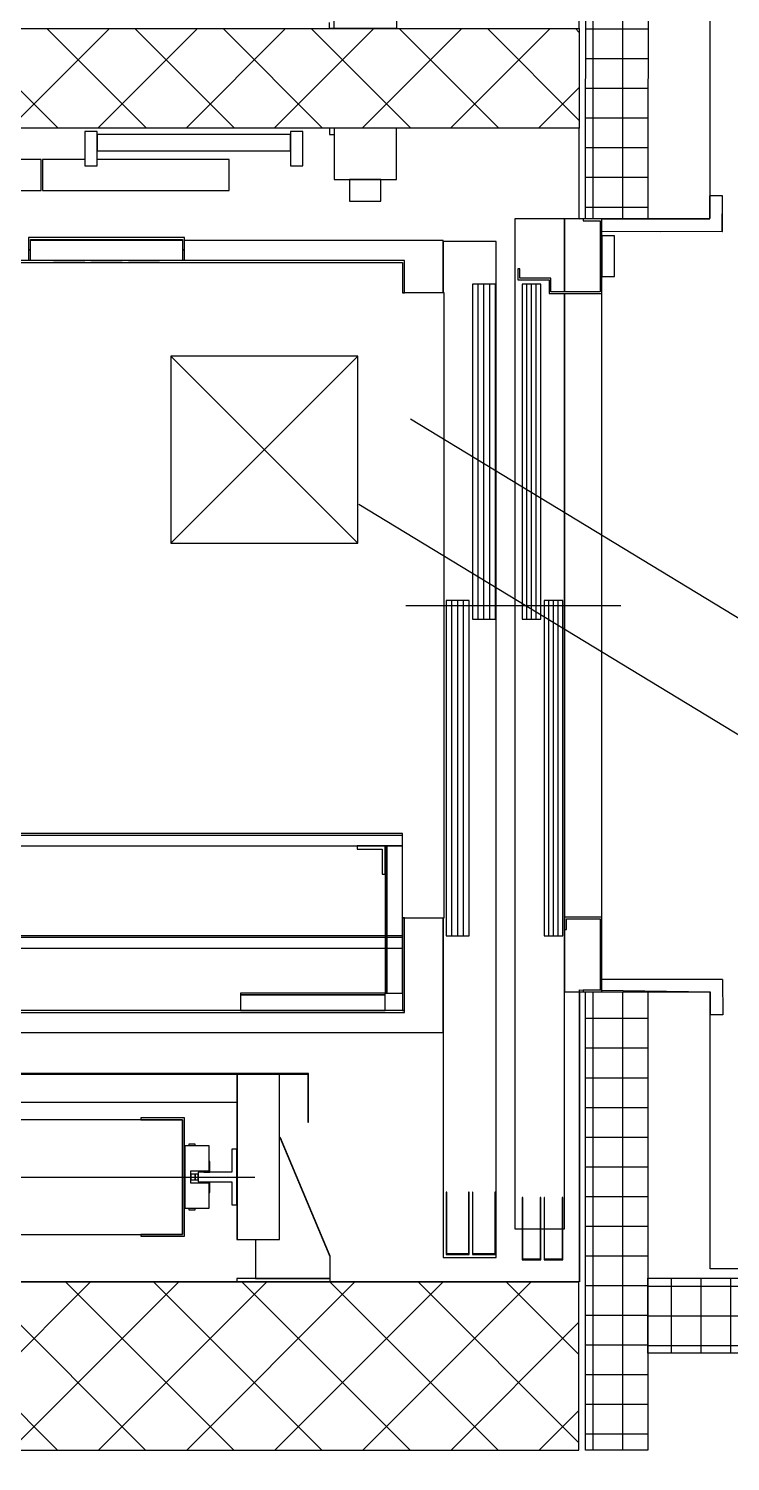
# Model space of a CAD drawing. Header units: millimetres. Extents: x -3782782348 to 131293, y -36553 to 57271.
# Drawn here: x 93241.2 to 93353.8, y 38407.2 to 38637 of the extents above; entities that cross this region are included whole.
import ezdxf

# ---------------------------------------------------------------- set-up
doc = ezdxf.new("R2010")
doc.units = ezdxf.units.MM
doc.header["$LTSCALE"] = 0.01
doc.layers.add('X_Ascensori', color=8, linetype='Continuous')
doc.layers.add('X_MURI', color=8, linetype='Continuous')
pattern_1 = [(45, (139069.621, 4436.309), (-7.0710678, 7.0710678), []), (135, (139069.621, 4436.309), (-7.0710678, -7.0710678), [])]

# ---------------------------------------------------------------- blocks, each defined once
blk = doc.blocks.new('A$C63B8221F')
at = {"layer": 'X_Ascensori'}
for p, q in [((42567.3, 21593.81, 0), (42567.3, 21602.01, 0)), ((42577.3, 21602.01, 0), (42577.3, 21593.81, 0)), ((42566.6, 21593.81, 0), (42566.6, 21594.81, 0)), ((42567.3, 21593.81, 0), (42566.6, 21593.81, 0)), ((42577.3, 21593.81, 0), (42567.3, 21593.81, 0)), ((42527.3, 21577.33, 0), (42527.3, 21571.83, 0)), ((42529.3, 21577.33, 0), (42527.3, 21577.33, 0)), ((42529.3, 21571.83, 0), (42529.3, 21577.33, 0)), ((42560.3, 21576.83, 0), (42529.3, 21576.83, 0)), ((42529.3, 21576.83, 0), (42529.3, 21574.23, 0)), ((42560.3, 21577.33, 0), (42560.3, 21571.83, 0)), ((42562.3, 21577.33, 0), (42560.3, 21577.33, 0)), ((42560.3, 21574.23, 0), (42560.3, 21576.83, 0)), ((42562.3, 21571.83, 0), (42562.3, 21577.33, 0)), ((42566.6, 21577.83, 0), (42566.6, 21576.83, 0)), ((42567.3, 21577.83, 0), (42566.6, 21577.83, 0)), ((42566.6, 21576.83, 0), (42567.3, 21576.83, 0)), ((42567.3, 21577.83, 0), (42567.3, 21569.63, 0)), ((42577.3, 21577.83, 0), (42567.3, 21577.83, 0)), ((42577.3, 21569.63, 0), (42577.3, 21577.83, 0)), ((42529.3, 21574.23, 0), (42560.3, 21574.23, 0)), ((42520.3, 21572.83, 0), (42487.3, 21572.83, 0)), ((42520.3, 21567.83, 0), (42520.3, 21572.83, 0)), ((42527.3, 21572.83, 0), (42520.5, 21572.83, 0)), ((42520.5, 21572.83, 0), (42520.5, 21567.83, 0)), ((42527.3, 21571.83, 0), (42529.3, 21571.83, 0)), ((42550.5, 21572.83, 0), (42529.3, 21572.83, 0)), ((42550.5, 21567.83, 0), (42550.5, 21572.83, 0)), ((42560.3, 21571.83, 0), (42562.3, 21571.83, 0)), ((42567.3, 21569.63, 0), (42577.3, 21569.63, 0)), ((42569.99, 21569.63, 0), (42569.8, 21569.63, 0)), ((42569.8, 21569.63, 0), (42569.8, 21566.13, 0)), ((42570.54, 21569.63, 0), (42569.99, 21569.63, 0)), ((42571.35, 21569.63, 0), (42570.54, 21569.63, 0)), ((42572.3, 21569.63, 0), (42571.35, 21569.63, 0)), ((42573.26, 21569.63, 0), (42572.3, 21569.63, 0)), ((42574.07, 21569.63, 0), (42573.26, 21569.63, 0)), ((42574.61, 21569.63, 0), (42574.07, 21569.63, 0)), ((42574.8, 21569.63, 0), (42574.61, 21569.63, 0)), ((42574.8, 21566.13, 0), (42574.8, 21569.63, 0)), ((42487.3, 21567.83, 0), (42520.3, 21567.83, 0)), ((42520.5, 21567.83, 0), (42550.5, 21567.83, 0)), ((42569.8, 21566.13, 0), (42569.99, 21566.13, 0)), ((42569.99, 21566.13, 0), (42570.54, 21566.13, 0)), ((42570.54, 21566.13, 0), (42571.35, 21566.13, 0)), ((42571.35, 21566.13, 0), (42572.3, 21566.13, 0)), ((42572.3, 21566.13, 0), (42573.26, 21566.13, 0)), ((42573.26, 21566.13, 0), (42574.07, 21566.13, 0)), ((42574.07, 21566.13, 0), (42574.61, 21566.13, 0)), ((42574.61, 21566.13, 0), (42574.8, 21566.13, 0)), ((42627.61, 21563.3, 0), (42627.61, 21566.97, 0)), ((42629.61, 21566.97, 0), (42627.61, 21566.97, 0)), ((42629.61, 21561.3, 0), (42629.61, 21566.97, 0)), ((42604.3, 21563.31, 0), (42596.3, 21563.31, 0)), ((42596.3, 21563.31, 0), (42596.3, 21401.31, 0)), ((42604.3, 21551.61, 0), (42604.3, 21563.31, 0)), ((42607.3, 21563.31, 0), (42604.3, 21563.31, 0)), ((42604.3, 21563.31, 0), (42604.3, 21551.61, 0)), ((42610.3, 21563.31, 0), (42607.3, 21563.31, 0)), ((42607.3, 21563.31, 0), (42607.3, 21563.01, 0)), ((42607.3, 21563.01, 0), (42610, 21563.01, 0)), ((42610, 21563.01, 0), (42610, 21551.61, 0)), ((42610.3, 21563.31, 0), (42617.66, 21563.3, 0)), ((42610.3, 21563.31, 0), (42627.61, 21563.3, 0)), ((42610.3, 21551.31, 0), (42610.3, 21563.31, 0)), ((42518.3, 21560.31, 0), (42518.3, 21558.31, 0)), ((42543.3, 21560.31, 0), (42518.3, 21560.31, 0)), ((42543.3, 21558.31, 0), (42543.3, 21560.31, 0)), ((42610.3, 21561.31, 0), (42619.66, 21561.3, 0)), ((42610.3, 21561.31, 0), (42629.61, 21561.3, 0)), ((42612.3, 21560.56, 0), (42610.3, 21560.56, 0)), ((42610.3, 21560.56, 0), (42610.3, 21554.06, 0)), ((42612.3, 21554.06, 0), (42612.3, 21560.56, 0)), ((42518.3, 21558.31, 0), (42518.6, 21558.31, 0)), ((42518.3, 21558.31, 0), (42518.3, 21556.61, 0)), ((42518.6, 21558.31, 0), (42518.3, 21558.31, 0)), ((42518.6, 21558.31, 0), (42518.6, 21560.01, 0)), ((42518.6, 21560.01, 0), (42543, 21560.01, 0)), ((42543, 21559.81, 0), (42518.6, 21559.81, 0)), ((42518.6, 21556.61, 0), (42518.6, 21558.31, 0)), ((42543, 21560.01, 0), (42543, 21558.31, 0)), ((42543, 21558.31, 0), (42543.3, 21558.31, 0)), ((42543, 21558.31, 0), (42543, 21556.61, 0)), ((42543.3, 21558.31, 0), (42543, 21558.31, 0)), ((42584.8, 21559.81, 0), (42543.3, 21559.81, 0)), ((42543.3, 21556.61, 0), (42543.3, 21558.31, 0)), ((42584.8, 21551.46, 0), (42584.8, 21559.81, 0)), ((42593.3, 21559.66, 0), (42584.8, 21559.66, 0)), ((42584.8, 21559.66, 0), (42584.8, 21551.46, 0)), ((42593.3, 21396.71, 0), (42593.3, 21559.66, 0)), ((42578.6, 21556.61, 0), (42486.3, 21556.61, 0)), ((42486.3, 21556.31, 0), (42578.3, 21556.31, 0)), ((42522.3, 21556.31, 0), (42522.3, 21556.29, 0)), ((42527.3, 21556.31, 0), (42522.3, 21556.31, 0)), ((42522.3, 21556.29, 0), (42527.3, 21556.29, 0)), ((42527.3, 21556.29, 0), (42527.3, 21556.31, 0)), ((42528.3, 21556.31, 0), (42528.3, 21556.29, 0)), ((42533.3, 21556.31, 0), (42528.3, 21556.31, 0)), ((42528.3, 21556.29, 0), (42533.3, 21556.29, 0)), ((42533.3, 21556.29, 0), (42533.3, 21556.31, 0)), ((42534.3, 21556.31, 0), (42534.3, 21556.29, 0)), ((42539.3, 21556.31, 0), (42534.3, 21556.31, 0)), ((42534.3, 21556.29, 0), (42539.3, 21556.29, 0)), ((42539.3, 21556.29, 0), (42539.3, 21556.31, 0)), ((42578.3, 21556.31, 0), (42578.3, 21551.46, 0)), ((42578.6, 21551.46, 0), (42578.6, 21556.61, 0)), ((42597.1, 21555.31, 0), (42596.8, 21555.31, 0)), ((42596.8, 21555.31, 0), (42596.8, 21553.51, 0)), ((42596.8, 21553.51, 0), (42601.8, 21553.51, 0)), ((42597.1, 21553.81, 0), (42597.1, 21555.31, 0)), ((42602.1, 21553.81, 0), (42597.1, 21553.81, 0)), ((42601.8, 21553.51, 0), (42601.8, 21551.31, 0)), ((42602.1, 21551.61, 0), (42602.1, 21553.81, 0)), ((42610.3, 21554.06, 0), (42612.3, 21554.06, 0)), ((42578.3, 21551.46, 0), (42578.6, 21551.46, 0)), ((42584.95, 21551.46, 0), (42578.45, 21551.46, 0)), ((42584.95, 21451.16, 0), (42584.95, 21551.46, 0)), ((42593.2, 21552.81, 0), (42589.5, 21552.81, 0)), ((42589.5, 21552.81, 0), (42589.5, 21499.07, 0)), ((42590.43, 21499.06, 0), (42590.43, 21552.81, 0)), ((42591.35, 21499.06, 0), (42591.35, 21552.81, 0)), ((42592.28, 21499.06, 0), (42592.28, 21552.81, 0)), ((42593.2, 21499.07, 0), (42593.2, 21552.81, 0)), ((42600.5, 21552.81, 0), (42597.5, 21552.81, 0)), ((42597.5, 21552.81, 0), (42597.5, 21499.07, 0)), ((42598.25, 21499.06, 0), (42598.25, 21552.81, 0)), ((42599, 21499.06, 0), (42599, 21552.81, 0)), ((42599.75, 21499.06, 0), (42599.75, 21552.81, 0)), ((42600.5, 21499.07, 0), (42600.5, 21552.81, 0)), ((42601.8, 21551.31, 0), (42610.3, 21551.31, 0)), ((42610, 21551.61, 0), (42602.1, 21551.61, 0)), ((42604.3, 21401.31, 0), (42604.3, 21551.31, 0)), ((42604.3, 21551.31, 0), (42604.3, 21451.31, 0)), ((42610.3, 21451.31, 0), (42610.3, 21551.31, 0)), ((42578.8, 21501.31, 0), (42613.3, 21501.31, 0)), ((42589, 21502.06, 0), (42585.3, 21502.06, 0)), ((42585.3, 21502.06, 0), (42585.3, 21448.32, 0)), ((42586.23, 21448.31, 0), (42586.23, 21502.06, 0)), ((42587.15, 21448.31, 0), (42587.15, 21502.06, 0)), ((42588.08, 21448.31, 0), (42588.08, 21502.06, 0)), ((42589, 21448.32, 0), (42589, 21502.06, 0)), ((42604, 21502.06, 0), (42601, 21502.06, 0)), ((42601, 21502.06, 0), (42601, 21448.32, 0)), ((42601.75, 21448.31, 0), (42601.75, 21502.06, 0)), ((42602.5, 21448.31, 0), (42602.5, 21502.06, 0)), ((42603.25, 21448.31, 0), (42603.25, 21502.06, 0)), ((42604, 21448.32, 0), (42604, 21502.06, 0)), ((42589.5, 21499.07, 0), (42593.2, 21499.07, 0)), ((42597.5, 21499.07, 0), (42600.5, 21499.07, 0)), ((42578.3, 21464.71, 0), (42348.3, 21464.71, 0)), ((42578.3, 21464.41, 0), (42348.3, 21464.41, 0)), ((42578.3, 21462.71, 0), (42578.3, 21464.71, 0)), ((42578.3, 21462.71, 0), (42578.3, 21464.41, 0)), ((42348.3, 21462.71, 0), (42578.3, 21462.71, 0)), ((42348.3, 21462.71, 0), (42578.3, 21462.71, 0)), ((42571, 21462.71, 0), (42571, 21462.21, 0)), ((42575.5, 21462.71, 0), (42571, 21462.71, 0)), ((42571, 21462.21, 0), (42575, 21462.21, 0)), ((42575, 21462.21, 0), (42575, 21458.21, 0)), ((42575.8, 21462.71, 0), (42575.5, 21462.71, 0)), ((42575.5, 21462.71, 0), (42575.5, 21439.11, 0)), ((42575.5, 21458.21, 0), (42575.5, 21462.71, 0)), ((42575.7, 21462.31, 0), (42575.5, 21462.31, 0)), ((42575.5, 21462.31, 0), (42575.5, 21448.31, 0)), ((42575.7, 21448.31, 0), (42575.7, 21462.31, 0)), ((42575.8, 21439.11, 0), (42575.8, 21462.71, 0)), ((42578.3, 21462.71, 0), (42575.8, 21462.71, 0)), ((42575.8, 21462.71, 0), (42575.8, 21439.11, 0)), ((42578.3, 21439.11, 0), (42578.3, 21462.71, 0)), ((42575, 21458.21, 0), (42575.5, 21458.21, 0)), ((42578.6, 21451.16, 0), (42578.3, 21451.16, 0)), ((42578.3, 21451.16, 0), (42578.3, 21436.31, 0)), ((42578.45, 21451.16, 0), (42584.95, 21451.16, 0)), ((42578.6, 21436.31, 0), (42578.6, 21451.16, 0)), ((42584.8, 21451.16, 0), (42584.8, 21396.71, 0)), ((42584.8, 21432.81, 0), (42584.8, 21451.16, 0)), ((42604.3, 21451.31, 0), (42604.3, 21449.31, 0)), ((42610.3, 21451.31, 0), (42604.3, 21451.31, 0)), ((42604.6, 21449.31, 0), (42604.6, 21451.01, 0)), ((42604.6, 21451.01, 0), (42610, 21451.01, 0)), ((42610, 21451.01, 0), (42610, 21439.61, 0)), ((42610.3, 21439.31, 0), (42610.3, 21451.31, 0)), ((42578.3, 21448.31, 0), (42348.3, 21448.31, 0)), ((42578.3, 21448.01, 0), (42348.3, 21448.01, 0)), ((42575.5, 21448.31, 0), (42575.7, 21448.31, 0)), ((42578.3, 21446.31, 0), (42578.3, 21448.31, 0)), ((42578.3, 21446.31, 0), (42578.3, 21448.01, 0)), ((42585.3, 21448.32, 0), (42589, 21448.32, 0)), ((42601, 21448.32, 0), (42604, 21448.32, 0)), ((42604.3, 21449.31, 0), (42604.6, 21449.31, 0)), ((42604.3, 21449.31, 0), (42604.3, 21439.31, 0)), ((42348.3, 21446.31, 0), (42578.3, 21446.31, 0)), ((42348.3, 21446.31, 0), (42578.3, 21446.31, 0)), ((42629.66, 21441.32, 0), (42610.3, 21441.32, 0)), ((42629.66, 21441.32, 0), (42629.67, 21435.65, 0)), ((42575.5, 21439.11, 0), (42552.3, 21439.11, 0)), ((42552.3, 21439.11, 0), (42552.3, 21438.81, 0)), ((42552.3, 21438.81, 0), (42575.5, 21438.81, 0)), ((42575.5, 21438.81, 0), (42552.3, 21438.81, 0)), ((42552.3, 21438.81, 0), (42552.3, 21436.31, 0)), ((42575.5, 21438.81, 0), (42575.5, 21439.11, 0)), ((42575.5, 21439.11, 0), (42575.8, 21439.11, 0)), ((42575.5, 21436.31, 0), (42575.5, 21438.81, 0)), ((42575.8, 21439.11, 0), (42578.3, 21439.11, 0)), ((42604.3, 21439.31, 0), (42607.3, 21439.31, 0)), ((42610, 21439.61, 0), (42607.3, 21439.61, 0)), ((42607.3, 21439.61, 0), (42607.3, 21439.31, 0)), ((42607.3, 21439.31, 0), (42610.3, 21439.31, 0)), ((42610.3, 21439.31, 0), (42617.66, 21439.32, 0)), ((42617.66, 21439.32, 0), (42627.66, 21439.33, 0)), ((42627.66, 21439.32, 0), (42627.67, 21435.65, 0)), ((42578.6, 21436.31, 0), (42486.3, 21436.31, 0)), ((42552.3, 21436.31, 0), (42575.5, 21436.31, 0)), ((42578.3, 21436.31, 0), (42578.6, 21436.31, 0)), ((42578.6, 21436.01, 0), (42578.6, 21436.31, 0)), ((42486.3, 21436.01, 0), (42578.6, 21436.01, 0)), ((42629.67, 21435.65, 0), (42627.67, 21435.65, 0)), ((42486.3, 21432.81, 0), (42584.8, 21432.81, 0)), ((42551.75, 21426.11, 0), (42394.85, 21426.11, 0)), ((42563.2, 21426.21, 0), (42477.75, 21426.21, 0)), ((42477.75, 21426.11, 0), (42563.1, 21426.11, 0)), ((42558.55, 21426.11, 0), (42551.75, 21426.11, 0)), ((42551.75, 21426.11, 0), (42551.75, 21399.61, 0)), ((42551.75, 21421.61, 0), (42551.75, 21426.11, 0)), ((42558.55, 21399.61, 0), (42558.55, 21426.11, 0)), ((42563.1, 21426.11, 0), (42563.1, 21418.41, 0)), ((42563.2, 21418.41, 0), (42563.2, 21426.21, 0)), ((42394.85, 21421.61, 0), (42551.75, 21421.61, 0)), ((42551.7, 21421.61, 0), (42551.7, 21414.06, 0)), ((42543, 21418.81, 0), (42498.9, 21418.81, 0)), ((42543.3, 21419.11, 0), (42536.3, 21419.11, 0)), ((42536.3, 21419.11, 0), (42536.3, 21418.81, 0)), ((42536.3, 21418.81, 0), (42543, 21418.81, 0)), ((42543, 21418.81, 0), (42543, 21400.41, 0)), ((42543, 21400.41, 0), (42543, 21418.81, 0)), ((42543.3, 21400.11, 0), (42543.3, 21419.11, 0)), ((42563.1, 21418.41, 0), (42563.2, 21418.41, 0)), ((42558.7, 21415.91, 0), (42558.55, 21416.06, 0)), ((42558.7, 21415.81, 0), (42558.55, 21415.96, 0)), ((42566.7, 21396.91, 0), (42558.7, 21415.91, 0)), ((42566.7, 21396.81, 0), (42558.7, 21415.81, 0)), ((42543.35, 21414.61, 0), (42543.35, 21404.61, 0)), ((42547.25, 21414.61, 0), (42543.35, 21414.61, 0)), ((42545, 21414.86, 0), (42544, 21414.86, 0)), ((42544, 21414.86, 0), (42544, 21414.61, 0)), ((42545, 21414.61, 0), (42545, 21414.86, 0)), ((42547.25, 21410.61, 0), (42547.25, 21414.61, 0)), ((42551.7, 21414.06, 0), (42550.91, 21414.06, 0)), ((42550.91, 21414.06, 0), (42550.91, 21410.41, 0)), ((42551.75, 21414.06, 0), (42551.65, 21414.06, 0)), ((42551.65, 21414.06, 0), (42551.65, 21405.16, 0)), ((42551.7, 21405.16, 0), (42551.7, 21414.06, 0)), ((42551.75, 21405.16, 0), (42551.75, 21414.06, 0)), ((42547.4, 21412.11, 0), (42547.25, 21412.11, 0)), ((42547.4, 21410.41, 0), (42547.4, 21412.11, 0)), ((42392, 21409.61, 0), (42554.6, 21409.61, 0)), ((42544.35, 21408.61, 0), (42544.35, 21410.61, 0)), ((42544.35, 21410.61, 0), (42547.25, 21410.61, 0)), ((42547.25, 21408.61, 0), (42544.35, 21408.61, 0)), ((42544.4, 21409.11, 0), (42544.4, 21410.11, 0)), ((42544.4, 21410.11, 0), (42545.5, 21410.11, 0)), ((42545.5, 21409.11, 0), (42544.4, 21409.11, 0)), ((42545, 21410.11, 0), (42545, 21409.11, 0)), ((42545, 21409.11, 0), (42545, 21410.11, 0)), ((42550.91, 21410.41, 0), (42545.5, 21410.41, 0)), ((42545.5, 21410.41, 0), (42545.5, 21408.82, 0)), ((42545.5, 21409.11, 0), (42545.5, 21410.11, 0)), ((42545.5, 21408.82, 0), (42550.91, 21408.82, 0)), ((42546.4, 21410.41, 0), (42546.4, 21410.61, 0)), ((42546.4, 21410.41, 0), (42547.4, 21410.41, 0)), ((42546.4, 21408.61, 0), (42546.4, 21408.82, 0)), ((42547.4, 21408.81, 0), (42546.4, 21408.81, 0)), ((42547.25, 21404.61, 0), (42547.25, 21408.61, 0)), ((42547.4, 21407.11, 0), (42547.4, 21408.81, 0)), ((42550.91, 21408.82, 0), (42550.91, 21405.16, 0)), ((42547.25, 21407.11, 0), (42547.4, 21407.11, 0)), ((42585.3, 21407.21, 0), (42585.3, 21397.21, 0)), ((42585.4, 21407.21, 0), (42585.3, 21407.21, 0)), ((42585.4, 21397.31, 0), (42585.4, 21407.21, 0)), ((42588.9, 21407.21, 0), (42588.9, 21397.31, 0)), ((42589, 21407.21, 0), (42588.9, 21407.21, 0)), ((42589, 21397.21, 0), (42589, 21407.21, 0)), ((42589.5, 21407.21, 0), (42589.5, 21397.21, 0)), ((42589.6, 21407.21, 0), (42589.5, 21407.21, 0)), ((42589.6, 21397.31, 0), (42589.6, 21407.21, 0)), ((42593.1, 21407.21, 0), (42593.1, 21397.31, 0)), ((42593.2, 21407.21, 0), (42593.1, 21407.21, 0)), ((42593.2, 21397.21, 0), (42593.2, 21407.21, 0)), ((42597.5, 21406.31, 0), (42597.5, 21396.31, 0)), ((42597.6, 21406.31, 0), (42597.5, 21406.31, 0)), ((42597.6, 21396.41, 0), (42597.6, 21406.31, 0)), ((42600.4, 21406.31, 0), (42600.4, 21396.41, 0)), ((42600.5, 21406.31, 0), (42600.4, 21406.31, 0)), ((42600.5, 21396.31, 0), (42600.5, 21406.31, 0)), ((42601, 21406.31, 0), (42601, 21396.31, 0)), ((42601.1, 21406.31, 0), (42601, 21406.31, 0)), ((42601.1, 21396.41, 0), (42601.1, 21406.31, 0)), ((42603.9, 21406.31, 0), (42603.9, 21396.41, 0)), ((42604, 21406.31, 0), (42603.9, 21406.31, 0)), ((42604, 21396.31, 0), (42604, 21406.31, 0)), ((42543.35, 21404.61, 0), (42547.25, 21404.61, 0)), ((42544, 21404.61, 0), (42544, 21404.36, 0)), ((42544, 21404.36, 0), (42545, 21404.36, 0)), ((42545, 21404.36, 0), (42545, 21404.61, 0)), ((42550.91, 21405.16, 0), (42551.7, 21405.16, 0)), ((42551.65, 21405.16, 0), (42551.75, 21405.16, 0)), ((42551.7, 21405.16, 0), (42551.7, 21399.61, 0)), ((42498.9, 21400.41, 0), (42543, 21400.41, 0)), ((42543, 21400.41, 0), (42536.3, 21400.41, 0)), ((42536.3, 21400.41, 0), (42536.3, 21400.11, 0)), ((42536.3, 21400.11, 0), (42543.3, 21400.11, 0)), ((42551.7, 21399.61, 0), (42551.75, 21399.61, 0)), ((42551.75, 21399.61, 0), (42558.55, 21399.61, 0)), ((42554.7, 21399.61, 0), (42554.7, 21393.31, 0)), ((42596.3, 21401.31, 0), (42604.3, 21401.31, 0)), ((42585.3, 21397.21, 0), (42589, 21397.21, 0)), ((42588.9, 21397.31, 0), (42585.4, 21397.31, 0)), ((42589.5, 21397.21, 0), (42593.2, 21397.21, 0)), ((42593.1, 21397.31, 0), (42589.6, 21397.31, 0)), ((42566.7, 21396.81, 0), (42566.7, 21396.91, 0)), ((42566.7, 21393.31, 0), (42566.7, 21396.81, 0)), ((42584.8, 21396.71, 0), (42593.3, 21396.71, 0)), ((42597.5, 21396.31, 0), (42600.5, 21396.31, 0)), ((42600.4, 21396.41, 0), (42597.6, 21396.41, 0)), ((42601, 21396.31, 0), (42604, 21396.31, 0)), ((42603.9, 21396.41, 0), (42601.1, 21396.41, 0)), ((42566.7, 21393.31, 0), (42551.7, 21393.31, 0)), ((42551.7, 21393.31, 0), (42551.7, 21392.81, 0)), ((42551.7, 21392.81, 0), (42566.7, 21392.81, 0)), ((42554.7, 21393.31, 0), (42566.7, 21393.31, 0)), ((42566.7, 21392.81, 0), (42566.7, 21393.31, 0))]:
    blk.add_line(p, q, dxfattribs=at)

msp = doc.modelspace()

# ---------------------------------------------------------------- hatches: boundary and pattern name
at = {"layer": 'X_MURI', "ltscale": 4}
h = msp.add_hatch(dxfattribs=at)
h.set_pattern_fill('_USER', color=256, scale=10, angle=45, style=0, double=1, pattern_type=0)
h.set_pattern_definition(pattern_1)
h.paths.add_polyline_path([(90296.57, 39311.02), (90341.57, 39311.02), (90341.57, 39261.02), (90296.57, 39261.02)])
h.paths.add_polyline_path([(90296.57, 38915.02), (90341.57, 38915.02), (90341.57, 38865.02), (90296.57, 38865.02)])
h.paths.add_polyline_path([(90713.32, 38880.9), (90713.32, 38853.9), (90833.32, 38853.9), (90833.32, 38880.9)])
h.paths.add_polyline_path([(91296.57, 38837.04), (91323.57, 38837.04), (91323.57, 38606.35), (91296.57, 38606.35)])
h.paths.add_polyline_path([(91688.08, 38837.04), (91715.08, 38837.04), (91715.08, 38717.04), (91688.08, 38717.04)])
h.paths.add_polyline_path([(92397.55, 38409.02), (92377.55, 38409.02), (92377.55, 38849.02), (92397.55, 38849.02)])
h.paths.add_polyline_path([(93052.48, 38637.02), (93329.54, 38637.02), (93329.54, 38621.04), (93052.48, 38621.04)])
h.paths.add_polyline_path([(93052.48, 38822.02), (93329.48, 38822.02), (93329.48, 38849.02), (93025.48, 38849.02), (93025.48, 38409.02), (93329.48, 38409.02), (93329.48, 38436.02), (93052.48, 38436.02)])
h = msp.add_hatch(dxfattribs=at)
h.set_pattern_fill('_USER', color=256, scale=10, angle=45, style=0, double=1, pattern_type=0)
h.set_pattern_definition(pattern_1)
h.paths.add_polyline_path([(93329.48, 38849.02), (93025.48, 38849.02), (93025.48, 38409.02), (93329.48, 38409.02), (93329.48, 38436.02), (93052.48, 38436.02), (93052.48, 38822.02), (93329.48, 38822.02)])
h = msp.add_hatch(dxfattribs=at)
h.set_pattern_fill('NET', color=256, scale=1.5, angle=90, style=0)
h.set_pattern_definition([(90, (123578.382, 43013.722), (-4.7625, 3e-16), []), (180, (123578.382, 43013.722), (-6e-16, -4.7625), [])])
h.paths.add_polyline_path([(93330.6, 38651.55), (93340.6, 38651.55), (93340.54, 38606.52), (93330.54, 38606.52)])
h = msp.add_hatch(dxfattribs=at)
h.set_pattern_fill('_USER', color=256, scale=10, angle=45, style=0, double=1, pattern_type=0)
h.set_pattern_definition(pattern_1)
h.paths.add_polyline_path([(93052.48, 38637.02), (93052.48, 38621.04), (93329.54, 38621.04), (93329.54, 38637.02)])
h = msp.add_hatch(dxfattribs=at)
h.set_pattern_fill('NET', color=256, scale=1.5, angle=90, style=0)
h.set_pattern_definition([(90, (123578.382, 42845.4904), (-4.7625, 3e-16), []), (180, (123578.382, 42845.4904), (-6e-16, -4.7625), [])])
h.paths.add_polyline_path([(93330.54, 38482.53), (93340.54, 38482.53), (93340.54, 38409.02), (93330.54, 38409.02)])
h = msp.add_hatch(dxfattribs=at)
h.set_pattern_fill('NET', color=256, scale=1.5, angle=180, style=0)
h.set_pattern_definition([(180, (89053.335, 68672.4257), (-6e-16, -4.7625), []), (270, (89053.335, 68672.4257), (4.7625, -9e-16), [])])
h.paths.add_polyline_path([(93436.48, 38424.58), (93436.48, 38436.58), (93340.55, 38436.58), (93340.55, 38424.58)])

# ---------------------------------------------------------------- linework, layer by layer
for p, q in [((93329.54, 38637.02, 0), (93329.54, 38651.27, 0)), ((93350.54, 38606.63, 0), (93350.54, 38651.55, 0)), ((93289.48, 38621.04, 0), (93289.48, 38620.04, 0)), ((93290.18, 38621.04, 0), (93289.48, 38621.04, 0)), ((93290.18, 38621.04, 0), (93290.18, 38612.84, 0)), ((93300.18, 38621.04, 0), (93290.18, 38621.04, 0)), ((93300.18, 38612.84, 0), (93300.18, 38621.04, 0)), ((93329.54, 38606.52, 0), (93329.54, 38621.04, 0)), ((93250.18, 38620.54, 0), (93250.18, 38615.04, 0)), ((93252.18, 38620.54, 0), (93250.18, 38620.54, 0)), ((93252.18, 38615.04, 0), (93252.18, 38620.54, 0)), ((93283.18, 38620.04, 0), (93252.18, 38620.04, 0)), ((93252.18, 38620.04, 0), (93252.18, 38617.44, 0)), ((93283.18, 38620.54, 0), (93283.18, 38615.04, 0)), ((93285.18, 38620.54, 0), (93283.18, 38620.54, 0)), ((93283.18, 38617.44, 0), (93283.18, 38620.04, 0)), ((93285.18, 38615.04, 0), (93285.18, 38620.54, 0)), ((93289.48, 38620.04, 0), (93290.18, 38620.04, 0)), ((93252.18, 38617.44, 0), (93283.18, 38617.44, 0)), ((93243.18, 38616.04, 0), (93210.18, 38616.04, 0)), ((93243.18, 38611.04, 0), (93243.18, 38616.04, 0)), ((93250.18, 38616.04, 0), (93243.38, 38616.04, 0)), ((93243.38, 38616.04, 0), (93243.38, 38611.04, 0)), ((93250.18, 38615.04, 0), (93252.18, 38615.04, 0)), ((93273.38, 38616.04, 0), (93252.18, 38616.04, 0)), ((93273.38, 38611.04, 0), (93273.38, 38616.04, 0)), ((93283.18, 38615.04, 0), (93285.18, 38615.04, 0)), ((93290.18, 38612.84, 0), (93300.18, 38612.84, 0)), ((93292.87, 38612.84, 0), (93292.68, 38612.84, 0)), ((93292.68, 38612.84, 0), (93292.68, 38609.34, 0)), ((93293.41, 38612.84, 0), (93292.87, 38612.84, 0)), ((93294.22, 38612.84, 0), (93293.41, 38612.84, 0)), ((93295.18, 38612.84, 0), (93294.22, 38612.84, 0)), ((93296.14, 38612.84, 0), (93295.18, 38612.84, 0)), ((93296.95, 38612.84, 0), (93296.14, 38612.84, 0)), ((93297.49, 38612.84, 0), (93296.95, 38612.84, 0)), ((93297.68, 38612.84, 0), (93297.49, 38612.84, 0)), ((93297.68, 38609.34, 0), (93297.68, 38612.84, 0)), ((93210.18, 38611.04, 0), (93243.18, 38611.04, 0)), ((93243.38, 38611.04, 0), (93273.38, 38611.04, 0)), ((93292.68, 38609.34, 0), (93292.87, 38609.34, 0)), ((93292.87, 38609.34, 0), (93293.41, 38609.34, 0)), ((93293.41, 38609.34, 0), (93294.22, 38609.34, 0)), ((93294.22, 38609.34, 0), (93295.18, 38609.34, 0)), ((93295.18, 38609.34, 0), (93296.14, 38609.34, 0)), ((93296.14, 38609.34, 0), (93296.95, 38609.34, 0)), ((93296.95, 38609.34, 0), (93297.49, 38609.34, 0)), ((93297.49, 38609.34, 0), (93297.68, 38609.34, 0)), ((93350.49, 38606.51, 0), (93350.49, 38610.18, 0)), ((93352.49, 38610.18, 0), (93350.49, 38610.18, 0)), ((93352.48, 38604.51, 0), (93352.49, 38610.18, 0)), ((93327.18, 38606.52, 0), (93319.18, 38606.52, 0)), ((93319.18, 38606.52, 0), (93319.18, 38444.52, 0)), ((93327.18, 38594.82, 0), (93327.18, 38606.52, 0)), ((93330.18, 38606.52, 0), (93327.18, 38606.52, 0)), ((93327.18, 38606.52, 0), (93327.18, 38594.82, 0)), ((93329.54, 38606.52, 0), (93350.54, 38606.63, 0)), ((93333.18, 38606.52, 0), (93330.18, 38606.52, 0)), ((93330.18, 38606.52, 0), (93330.18, 38606.22, 0)), ((93330.18, 38606.22, 0), (93332.88, 38606.22, 0)), ((93332.88, 38606.22, 0), (93332.88, 38594.82, 0)), ((93333.18, 38606.52, 0), (93340.54, 38606.51, 0)), ((93333.18, 38606.52, 0), (93350.49, 38606.51, 0)), ((93333.18, 38594.52, 0), (93333.18, 38606.52, 0)), ((93241.18, 38603.52, 0), (93241.18, 38601.52, 0)), ((93266.18, 38603.52, 0), (93241.18, 38603.52, 0)), ((93241.48, 38601.52, 0), (93241.48, 38603.22, 0)), ((93241.48, 38603.22, 0), (93265.88, 38603.22, 0)), ((93265.88, 38603.02, 0), (93241.48, 38603.02, 0)), ((93265.88, 38603.22, 0), (93265.88, 38601.52, 0)), ((93266.18, 38601.52, 0), (93266.18, 38603.52, 0)), ((93307.68, 38603.02, 0), (93266.18, 38603.02, 0)), ((93307.68, 38594.67, 0), (93307.68, 38603.02, 0)), ((93316.18, 38602.87, 0), (93307.68, 38602.87, 0)), ((93307.68, 38602.87, 0), (93307.68, 38594.67, 0)), ((93316.18, 38439.92, 0), (93316.18, 38602.87, 0)), ((93333.18, 38604.52, 0), (93342.54, 38604.51, 0)), ((93333.18, 38604.52, 0), (93352.48, 38604.51, 0)), ((93335.18, 38603.77, 0), (93333.18, 38603.77, 0)), ((93333.18, 38603.77, 0), (93333.18, 38597.27, 0)), ((93335.18, 38597.27, 0), (93335.18, 38603.77, 0)), ((93241.18, 38601.52, 0), (93241.48, 38601.52, 0)), ((93241.18, 38601.52, 0), (93241.18, 38599.82, 0)), ((93241.48, 38601.52, 0), (93241.18, 38601.52, 0)), ((93241.48, 38599.82, 0), (93241.48, 38601.52, 0)), ((93265.88, 38601.52, 0), (93266.18, 38601.52, 0)), ((93265.88, 38601.52, 0), (93265.88, 38599.82, 0)), ((93266.18, 38601.52, 0), (93265.88, 38601.52, 0)), ((93266.18, 38599.82, 0), (93266.18, 38601.52, 0)), ((93301.48, 38599.82, 0), (93209.18, 38599.82, 0)), ((93209.18, 38599.52, 0), (93301.18, 38599.52, 0)), ((93245.18, 38599.52, 0), (93245.18, 38599.5, 0)), ((93250.18, 38599.52, 0), (93245.18, 38599.52, 0)), ((93245.18, 38599.5, 0), (93250.18, 38599.5, 0)), ((93250.18, 38599.5, 0), (93250.18, 38599.52, 0)), ((93251.18, 38599.52, 0), (93251.18, 38599.5, 0)), ((93256.18, 38599.52, 0), (93251.18, 38599.52, 0)), ((93251.18, 38599.5, 0), (93256.18, 38599.5, 0)), ((93256.18, 38599.5, 0), (93256.18, 38599.52, 0)), ((93257.18, 38599.52, 0), (93257.18, 38599.5, 0)), ((93262.18, 38599.52, 0), (93257.18, 38599.52, 0)), ((93257.18, 38599.5, 0), (93262.18, 38599.5, 0)), ((93262.18, 38599.5, 0), (93262.18, 38599.52, 0)), ((93301.18, 38599.52, 0), (93301.18, 38594.67, 0)), ((93301.48, 38594.67, 0), (93301.48, 38599.82, 0)), ((93319.98, 38598.52, 0), (93319.68, 38598.52, 0)), ((93319.68, 38598.52, 0), (93319.68, 38596.72, 0)), ((93319.98, 38597.02, 0), (93319.98, 38598.52, 0)), ((93316.08, 38596.02, 0), (93312.38, 38596.02, 0)), ((93312.38, 38596.02, 0), (93312.38, 38542.28, 0)), ((93313.31, 38542.27, 0), (93313.31, 38596.02, 0)), ((93314.23, 38542.27, 0), (93314.23, 38596.02, 0)), ((93315.16, 38542.27, 0), (93315.16, 38596.02, 0)), ((93316.08, 38542.28, 0), (93316.08, 38596.02, 0)), ((93319.68, 38596.72, 0), (93324.68, 38596.72, 0)), ((93324.98, 38597.02, 0), (93319.98, 38597.02, 0)), ((93323.38, 38596.02, 0), (93320.38, 38596.02, 0)), ((93320.38, 38596.02, 0), (93320.38, 38542.28, 0)), ((93321.13, 38542.27, 0), (93321.13, 38596.02, 0)), ((93321.88, 38542.27, 0), (93321.88, 38596.02, 0)), ((93322.63, 38542.27, 0), (93322.63, 38596.02, 0)), ((93323.38, 38542.28, 0), (93323.38, 38596.02, 0)), ((93324.68, 38596.72, 0), (93324.68, 38594.52, 0)), ((93324.98, 38594.82, 0), (93324.98, 38597.02, 0)), ((93333.18, 38597.27, 0), (93335.18, 38597.27, 0)), ((93301.18, 38594.67, 0), (93301.48, 38594.67, 0)), ((93307.83, 38594.67, 0), (93301.33, 38594.67, 0)), ((93307.83, 38494.37, 0), (93307.83, 38594.67, 0)), ((93324.68, 38594.52, 0), (93333.18, 38594.52, 0)), ((93332.88, 38594.82, 0), (93324.98, 38594.82, 0)), ((93327.18, 38444.52, 0), (93327.18, 38594.52, 0)), ((93327.18, 38594.52, 0), (93327.18, 38494.52, 0)), ((93333.18, 38494.52, 0), (93333.18, 38594.52, 0)), ((93294.02, 38584.5), (93264.02, 38554.5)), ((93264.02, 38584.5), (93294.02, 38554.5)), ((93302.46, 38574.41), (93382.39, 38525.92)), ((93294.16, 38560.73), (93811.39, 38246.95)), ((93311.88, 38545.27, 0), (93308.18, 38545.27, 0)), ((93308.18, 38545.27, 0), (93308.18, 38491.53, 0)), ((93309.11, 38491.52, 0), (93309.11, 38545.27, 0)), ((93310.03, 38491.52, 0), (93310.03, 38545.27, 0)), ((93310.96, 38491.52, 0), (93310.96, 38545.27, 0)), ((93311.88, 38491.53, 0), (93311.88, 38545.27, 0)), ((93326.88, 38545.27, 0), (93323.88, 38545.27, 0)), ((93323.88, 38545.27, 0), (93323.88, 38491.53, 0)), ((93324.63, 38491.52, 0), (93324.63, 38545.27, 0)), ((93325.38, 38491.52, 0), (93325.38, 38545.27, 0)), ((93326.13, 38491.52, 0), (93326.13, 38545.27, 0)), ((93326.88, 38491.53, 0), (93326.88, 38545.27, 0)), ((93301.68, 38544.52, 0), (93336.18, 38544.52, 0)), ((93312.38, 38542.28, 0), (93316.08, 38542.28, 0)), ((93320.38, 38542.28, 0), (93323.38, 38542.28, 0)), ((93301.18, 38507.92, 0), (93071.18, 38507.92, 0)), ((93301.18, 38507.62, 0), (93071.18, 38507.62, 0)), ((93071.18, 38505.92, 0), (93301.18, 38505.92, 0)), ((93071.18, 38505.92, 0), (93301.18, 38505.92, 0)), ((93293.88, 38505.92, 0), (93293.88, 38505.42, 0)), ((93298.38, 38505.92, 0), (93293.88, 38505.92, 0)), ((93298.68, 38505.92, 0), (93298.38, 38505.92, 0)), ((93298.38, 38505.92, 0), (93298.38, 38482.32, 0)), ((93298.38, 38501.42, 0), (93298.38, 38505.92, 0)), ((93298.68, 38482.32, 0), (93298.68, 38505.92, 0)), ((93301.18, 38505.92, 0), (93298.68, 38505.92, 0)), ((93298.68, 38505.92, 0), (93298.68, 38482.32, 0)), ((93301.18, 38505.92, 0), (93301.18, 38507.92, 0)), ((93301.18, 38505.92, 0), (93301.18, 38507.62, 0)), ((93301.18, 38482.32, 0), (93301.18, 38505.92, 0)), ((93293.88, 38505.42, 0), (93297.88, 38505.42, 0)), ((93297.88, 38505.42, 0), (93297.88, 38501.42, 0)), ((93298.58, 38505.52, 0), (93298.38, 38505.52, 0)), ((93298.38, 38505.52, 0), (93298.38, 38491.52, 0)), ((93298.58, 38491.52, 0), (93298.58, 38505.52, 0)), ((93297.88, 38501.42, 0), (93298.38, 38501.42, 0)), ((93327.18, 38494.52, 0), (93327.18, 38492.52, 0)), ((93333.18, 38494.52, 0), (93327.18, 38494.52, 0)), ((93333.18, 38482.52, 0), (93333.18, 38494.52, 0)), ((93301.48, 38494.37, 0), (93301.18, 38494.37, 0)), ((93301.18, 38494.37, 0), (93301.18, 38479.52, 0)), ((93301.33, 38494.37, 0), (93307.83, 38494.37, 0)), ((93301.48, 38479.52, 0), (93301.48, 38494.37, 0)), ((93307.68, 38494.37, 0), (93307.68, 38439.92, 0)), ((93307.68, 38476.02, 0), (93307.68, 38494.37, 0)), ((93327.18, 38492.52, 0), (93327.48, 38492.52, 0)), ((93327.18, 38492.52, 0), (93327.18, 38482.52, 0)), ((93327.48, 38492.52, 0), (93327.48, 38494.22, 0)), ((93327.48, 38494.22, 0), (93332.88, 38494.22, 0)), ((93332.88, 38494.22, 0), (93332.88, 38482.82, 0)), ((93301.18, 38491.52, 0), (93071.18, 38491.52, 0)), ((93301.18, 38491.22, 0), (93071.18, 38491.22, 0)), ((93298.38, 38491.52, 0), (93298.58, 38491.52, 0)), ((93301.18, 38489.52, 0), (93301.18, 38491.52, 0)), ((93301.18, 38489.52, 0), (93301.18, 38491.22, 0)), ((93308.18, 38491.53, 0), (93311.88, 38491.53, 0)), ((93323.88, 38491.53, 0), (93326.88, 38491.53, 0)), ((93071.18, 38489.52, 0), (93301.18, 38489.52, 0)), ((93071.18, 38489.52, 0), (93301.18, 38489.52, 0)), ((93352.54, 38484.53, 0), (93333.18, 38484.53, 0)), ((93352.54, 38484.53, 0), (93352.55, 38478.86, 0)), ((93298.38, 38482.32, 0), (93275.18, 38482.32, 0)), ((93275.18, 38482.32, 0), (93275.18, 38482.02, 0)), ((93275.18, 38482.02, 0), (93298.38, 38482.02, 0)), ((93298.38, 38482.02, 0), (93275.18, 38482.02, 0)), ((93275.18, 38482.02, 0), (93275.18, 38479.52, 0)), ((93298.38, 38482.02, 0), (93298.38, 38482.32, 0)), ((93298.38, 38482.32, 0), (93298.68, 38482.32, 0)), ((93298.38, 38479.52, 0), (93298.38, 38482.02, 0)), ((93298.68, 38482.32, 0), (93301.18, 38482.32, 0)), ((93327.18, 38482.52, 0), (93330.18, 38482.52, 0)), ((93329.59, 38436.02, 0), (93329.59, 38482.86, 0)), ((93329.59, 38482.86, 0), (93350.54, 38482.53, 0)), ((93329.59, 38482.52, 0), (93329.59, 38436.02, 0)), ((93332.88, 38482.82, 0), (93330.18, 38482.82, 0)), ((93330.18, 38482.82, 0), (93330.18, 38482.52, 0)), ((93330.18, 38482.52, 0), (93333.18, 38482.52, 0)), ((93333.18, 38482.52, 0), (93340.54, 38482.53, 0)), ((93340.54, 38482.53, 0), (93350.54, 38482.54, 0)), ((93350.54, 38482.53, 0), (93350.55, 38478.86, 0)), ((93301.48, 38479.52, 0), (93209.18, 38479.52, 0)), ((93209.18, 38479.22, 0), (93301.48, 38479.22, 0)), ((93275.18, 38479.52, 0), (93298.38, 38479.52, 0)), ((93301.18, 38479.52, 0), (93301.48, 38479.52, 0)), ((93301.48, 38479.22, 0), (93301.48, 38479.52, 0)), ((93352.55, 38478.86, 0), (93350.55, 38478.86, 0)), ((93209.18, 38476.02, 0), (93307.68, 38476.02, 0)), ((93274.63, 38469.32, 0), (93117.73, 38469.32, 0)), ((93286.08, 38469.42, 0), (93200.63, 38469.42, 0)), ((93200.63, 38469.32, 0), (93285.98, 38469.32, 0)), ((93281.43, 38469.32, 0), (93274.63, 38469.32, 0)), ((93274.63, 38469.32, 0), (93274.63, 38442.82, 0)), ((93274.63, 38464.82, 0), (93274.63, 38469.32, 0)), ((93281.43, 38442.82, 0), (93281.43, 38469.32, 0)), ((93285.98, 38469.32, 0), (93285.98, 38461.62, 0)), ((93286.08, 38461.62, 0), (93286.08, 38469.42, 0)), ((93117.73, 38464.82, 0), (93274.63, 38464.82, 0)), ((93274.58, 38464.82, 0), (93274.58, 38457.27, 0)), ((93266.18, 38462.32, 0), (93259.18, 38462.32, 0)), ((93259.18, 38462.32, 0), (93259.18, 38462.02, 0)), ((93266.18, 38443.32, 0), (93266.18, 38462.32, 0)), ((93265.88, 38462.02, 0), (93221.78, 38462.02, 0)), ((93259.18, 38462.02, 0), (93265.88, 38462.02, 0)), ((93265.88, 38462.02, 0), (93265.88, 38443.62, 0)), ((93265.88, 38443.62, 0), (93265.88, 38462.02, 0)), ((93285.98, 38461.62, 0), (93286.08, 38461.62, 0)), ((93266.23, 38457.82, 0), (93266.23, 38447.82, 0)), ((93270.13, 38457.82, 0), (93266.23, 38457.82, 0)), ((93267.88, 38458.07, 0), (93266.88, 38458.07, 0)), ((93266.88, 38458.07, 0), (93266.88, 38457.82, 0)), ((93267.88, 38457.82, 0), (93267.88, 38458.07, 0)), ((93270.13, 38453.82, 0), (93270.13, 38457.82, 0)), ((93281.58, 38459.12, 0), (93281.43, 38459.27, 0)), ((93281.58, 38459.02, 0), (93281.43, 38459.17, 0)), ((93289.58, 38440.12, 0), (93281.58, 38459.12, 0)), ((93289.58, 38440.02, 0), (93281.58, 38459.02, 0)), ((93274.58, 38457.27, 0), (93273.79, 38457.27, 0)), ((93273.79, 38457.27, 0), (93273.79, 38453.61, 0)), ((93274.63, 38457.27, 0), (93274.53, 38457.27, 0)), ((93274.53, 38457.27, 0), (93274.53, 38448.37, 0)), ((93274.58, 38448.37, 0), (93274.58, 38457.27, 0)), ((93274.63, 38448.37, 0), (93274.63, 38457.27, 0)), ((93267.23, 38451.82, 0), (93267.23, 38453.82, 0)), ((93267.23, 38453.82, 0), (93270.13, 38453.82, 0)), ((93267.28, 38452.32, 0), (93267.28, 38453.32, 0)), ((93267.28, 38453.32, 0), (93268.38, 38453.32, 0)), ((93267.88, 38453.32, 0), (93267.88, 38452.32, 0)), ((93267.88, 38452.32, 0), (93267.88, 38453.32, 0)), ((93273.79, 38453.61, 0), (93268.38, 38453.61, 0)), ((93268.38, 38453.61, 0), (93268.38, 38452.03, 0)), ((93268.38, 38452.32, 0), (93268.38, 38453.32, 0)), ((93269.28, 38453.61, 0), (93269.28, 38453.82, 0)), ((93269.28, 38453.62, 0), (93270.28, 38453.62, 0)), ((93270.28, 38455.32, 0), (93270.13, 38455.32, 0)), ((93270.28, 38453.62, 0), (93270.28, 38455.32, 0)), ((93114.88, 38452.82, 0), (93277.48, 38452.82, 0)), ((93270.13, 38451.82, 0), (93267.23, 38451.82, 0)), ((93268.38, 38452.32, 0), (93267.28, 38452.32, 0)), ((93268.38, 38452.03, 0), (93273.79, 38452.03, 0)), ((93269.28, 38451.82, 0), (93269.28, 38452.03, 0)), ((93270.28, 38452.02, 0), (93269.28, 38452.02, 0)), ((93270.13, 38447.82, 0), (93270.13, 38451.82, 0)), ((93270.28, 38450.32, 0), (93270.28, 38452.02, 0)), ((93273.79, 38452.03, 0), (93273.79, 38448.37, 0)), ((93270.13, 38450.32, 0), (93270.28, 38450.32, 0)), ((93308.18, 38450.42, 0), (93308.18, 38440.42, 0)), ((93308.28, 38450.42, 0), (93308.18, 38450.42, 0)), ((93308.28, 38440.52, 0), (93308.28, 38450.42, 0)), ((93311.78, 38450.42, 0), (93311.78, 38440.52, 0)), ((93311.88, 38450.42, 0), (93311.78, 38450.42, 0)), ((93311.88, 38440.42, 0), (93311.88, 38450.42, 0)), ((93312.38, 38450.42, 0), (93312.38, 38440.42, 0)), ((93312.48, 38450.42, 0), (93312.38, 38450.42, 0)), ((93312.48, 38440.52, 0), (93312.48, 38450.42, 0)), ((93315.98, 38450.42, 0), (93315.98, 38440.52, 0)), ((93316.08, 38450.42, 0), (93315.98, 38450.42, 0)), ((93316.08, 38440.42, 0), (93316.08, 38450.42, 0)), ((93320.38, 38449.52, 0), (93320.38, 38439.52, 0)), ((93320.48, 38449.52, 0), (93320.38, 38449.52, 0)), ((93320.48, 38439.62, 0), (93320.48, 38449.52, 0)), ((93323.28, 38449.52, 0), (93323.28, 38439.62, 0)), ((93323.38, 38449.52, 0), (93323.28, 38449.52, 0)), ((93323.38, 38439.52, 0), (93323.38, 38449.52, 0)), ((93323.88, 38449.52, 0), (93323.88, 38439.52, 0)), ((93323.98, 38449.52, 0), (93323.88, 38449.52, 0)), ((93323.98, 38439.62, 0), (93323.98, 38449.52, 0)), ((93326.78, 38449.52, 0), (93326.78, 38439.62, 0)), ((93326.88, 38449.52, 0), (93326.78, 38449.52, 0)), ((93326.88, 38439.52, 0), (93326.88, 38449.52, 0)), ((93266.23, 38447.82, 0), (93270.13, 38447.82, 0)), ((93266.88, 38447.82, 0), (93266.88, 38447.57, 0)), ((93266.88, 38447.57, 0), (93267.88, 38447.57, 0)), ((93267.88, 38447.57, 0), (93267.88, 38447.82, 0)), ((93273.79, 38448.37, 0), (93274.58, 38448.37, 0)), ((93274.53, 38448.37, 0), (93274.63, 38448.37, 0)), ((93274.58, 38448.37, 0), (93274.58, 38442.82, 0)), ((93319.18, 38444.52, 0), (93327.18, 38444.52, 0)), ((93221.78, 38443.62, 0), (93265.88, 38443.62, 0)), ((93265.88, 38443.62, 0), (93259.18, 38443.62, 0)), ((93259.18, 38443.62, 0), (93259.18, 38443.32, 0)), ((93259.18, 38443.32, 0), (93266.18, 38443.32, 0)), ((93274.58, 38442.82, 0), (93274.63, 38442.82, 0)), ((93274.63, 38442.82, 0), (93281.43, 38442.82, 0)), ((93277.58, 38442.82, 0), (93277.58, 38436.52, 0)), ((93289.58, 38440.02, 0), (93289.58, 38440.12, 0)), ((93289.58, 38436.52, 0), (93289.58, 38440.02, 0)), ((93307.68, 38439.92, 0), (93316.18, 38439.92, 0)), ((93308.18, 38440.42, 0), (93311.88, 38440.42, 0)), ((93311.78, 38440.52, 0), (93308.28, 38440.52, 0)), ((93312.38, 38440.42, 0), (93316.08, 38440.42, 0)), ((93315.98, 38440.52, 0), (93312.48, 38440.52, 0)), ((93320.38, 38439.52, 0), (93323.38, 38439.52, 0)), ((93323.28, 38439.62, 0), (93320.48, 38439.62, 0)), ((93323.88, 38439.52, 0), (93326.88, 38439.52, 0)), ((93326.78, 38439.62, 0), (93323.98, 38439.62, 0)), ((93289.58, 38436.52, 0), (93274.58, 38436.52, 0)), ((93274.58, 38436.52, 0), (93274.58, 38436.02, 0)), ((93274.58, 38436.02, 0), (93289.58, 38436.02, 0)), ((93277.58, 38436.52, 0), (93289.58, 38436.52, 0)), ((93289.58, 38436.02, 0), (93289.58, 38436.52, 0))]:
    msp.add_line(p, q, dxfattribs=at)
at = {"layer": 'X_MURI', "ltscale": 4, "elevation": 0}
for points in [[(93052.48, 38822.02), (93329.48, 38822.02), (93329.48, 38849.02), (93025.48, 38849.02), (93025.48, 38409.02), (93329.48, 38409.02), (93329.48, 38436.02), (93052.48, 38436.02), (93052.48, 38822.02)], [(93052.48, 38822.02), (93329.48, 38822.02), (93329.48, 38849.02), (93025.48, 38849.02), (93025.48, 38409.02), (93329.48, 38409.02), (93329.48, 38436.02), (93052.48, 38436.02), (93052.48, 38822.02)], [(93329.48, 38822.02), (93052.48, 38822.02), (93052.48, 38637.02), (93329.54, 38637.02)], [(93330.6, 38651.55), (93330.6, 38651.55), (93340.6, 38651.55), (93340.54, 38606.52), (93330.54, 38606.52), (93330.6, 38651.55)], [(93329.54, 38621.04), (93052.48, 38621.04), (93052.48, 38436.02), (93329.48, 38436.02)], [(93330.54, 38482.53), (93330.54, 38482.53), (93340.54, 38482.53), (93340.54, 38409.02), (93330.54, 38409.02), (93330.54, 38482.53)], [(93436.48, 38438.08), (93350.54, 38438.07), (93350.54, 38482.53)], [(93340.55, 38424.58), (93340.55, 38424.58), (93340.55, 38436.58), (93436.48, 38436.58)], [(93436.48, 38424.58), (93340.55, 38424.58)]]:
    msp.add_lwpolyline(points, dxfattribs=at)
msp.add_lwpolyline([(93052.48, 38637.02), (93329.54, 38637.02), (93329.54, 38621.04), (93052.48, 38621.04)], close=True, dxfattribs=at)
msp.add_lwpolyline([(93052.48, 38637.02), (93329.54, 38637.02), (93329.54, 38621.04), (93052.48, 38621.04)], close=True, dxfattribs=at)
at = {"layer": 'X_MURI', "ltscale": 4}
msp.add_lwpolyline([(93264.02, 38554.5), (93294.02, 38554.5), (93294.02, 38584.5), (93264.02, 38584.5)], close=True, dxfattribs=at)

# ---------------------------------------------------------------- block references
msp.add_blockref('A$C63B8221F', (50722.88, 17043.21), dxfattribs=at)

doc.saveas('drawing.dxf')
